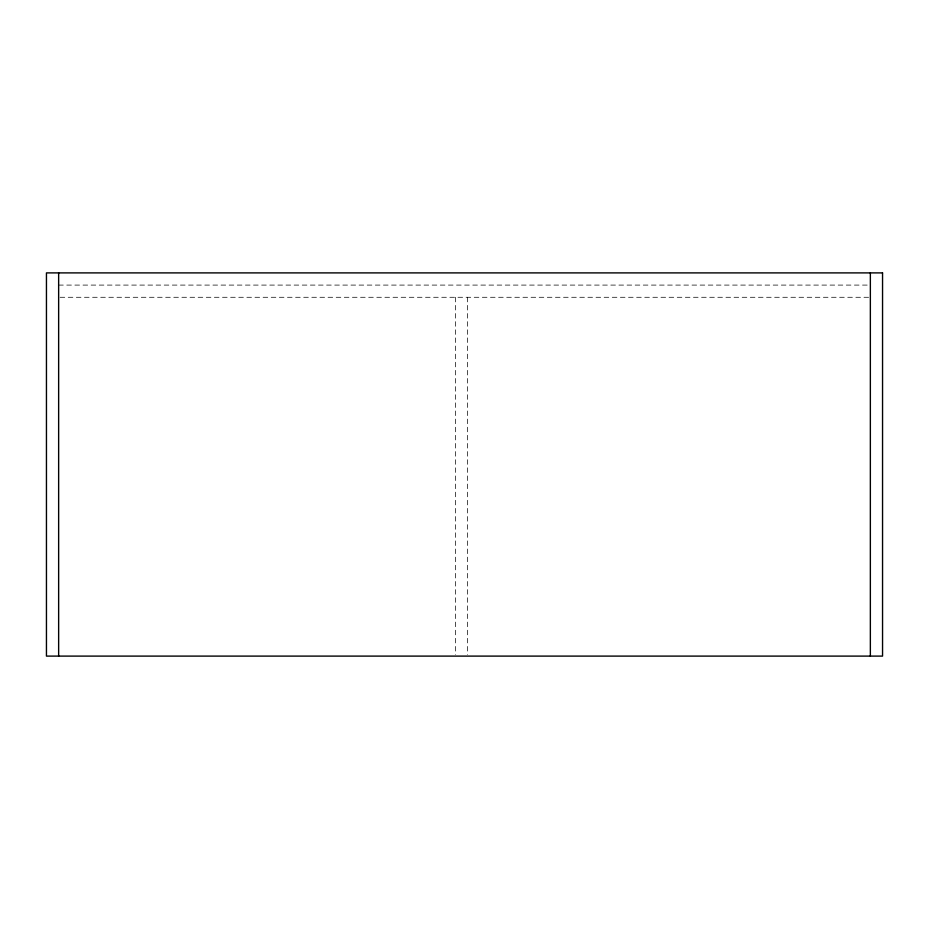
<?xml version="1.0" encoding="UTF-8"?>
<svg xmlns="http://www.w3.org/2000/svg" width="929" height="929" viewBox="0 0 929 929"><rect width="100%" height="100%" fill="white"/><g stroke="black" fill="none" stroke-linecap="round" stroke-linejoin="round"><path stroke-width="0.7" stroke-dasharray="4.64 3.48" d="M58.643 285.087L868.905 285.087M60.095 297.28L868.905 297.28M467.542 297.28L467.542 654.655M455.349 297.28L455.349 654.655"/><path stroke-width="1.39" d="M870.357 272.894L870.357 656.106M58.643 272.894L58.643 656.106M882.55 272.894L46.45 272.894L46.45 656.106L882.55 656.106L882.55 272.894"/></g></svg>
